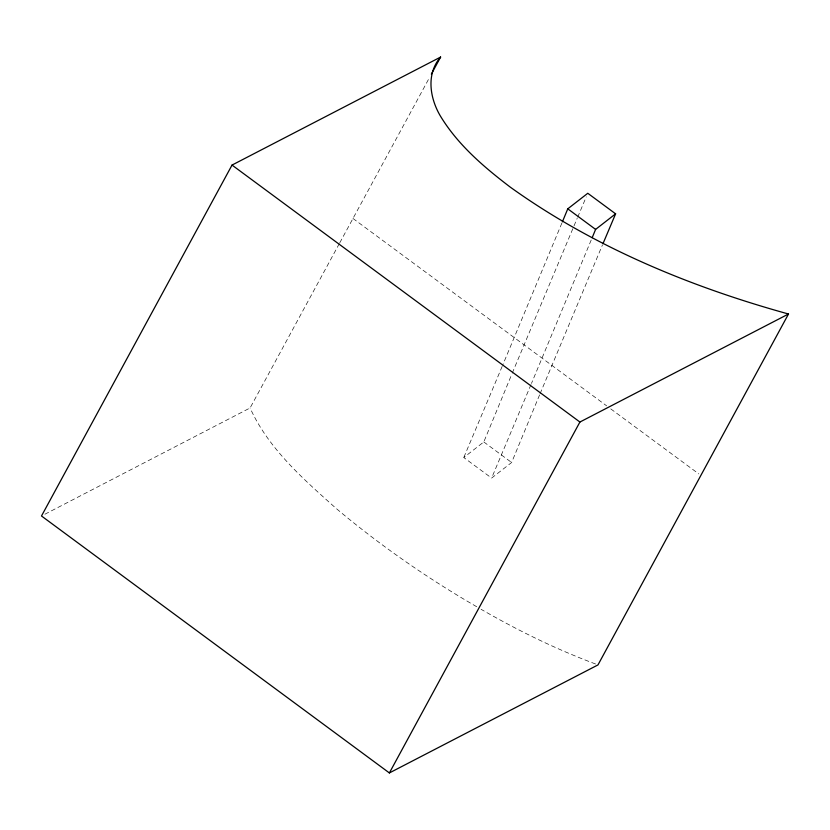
<?xml version="1.0" encoding="UTF-8"?>
<svg xmlns="http://www.w3.org/2000/svg" width="830" height="830" viewBox="0 0 830 830"><rect width="100%" height="100%" fill="white"/><g stroke="black" fill="none" stroke-linecap="round" stroke-linejoin="round"><path stroke-width="0.62" stroke-dasharray="4.15 3.11" d="M539.583 394.893L511.622 462.507L491.619 478.08L463.783 457.527L483.797 441.954L511.757 374.33M561.889 223.063L502.648 365.252M591.188 240.057L531.47 383.45M512.245 373.147L577.182 218.332M540.081 393.711L602.487 244.85M502.16 366.424L463.783 457.527M530.982 384.622L491.619 478.08M577.69 217.138L586.271 196.855M44.934 514.206L250.089 407.966L339.418 243.439M339.792 242.765L429.515 77.522M595.556 663.979C555.882 649.185 517.785 630.416 481.11 609.303M476.7 606.73C426.994 577.981 379.663 545.061 335.725 508.074C303.095 478.858 268.464 448.657 250.089 407.966M352.978 218.477L606.637 405.839M610.776 408.9L698.787 473.899M483.797 441.954L511.622 462.507"/><path stroke-width="1.25" d="M562.377 221.869L567.772 208.838L587.785 193.276L615.611 213.829L602.995 243.657M592.174 237.691L595.608 229.402L615.611 213.829M232.026 165.077L41.5 515.99L389.384 772.938L597.974 664.923L788.5 314.01C689.958 286.744 593.647 246.967 510.232 187.103C483.672 166.872 457.631 144.648 440.211 115.733C429.784 97.899 425.987 73.787 440.616 57.063L232.026 165.077L579.911 422.034L788.5 314.01M431.341 74.15L440.616 57.063M389.384 772.938L579.911 422.034M567.772 208.838L595.608 229.402"/></g></svg>
